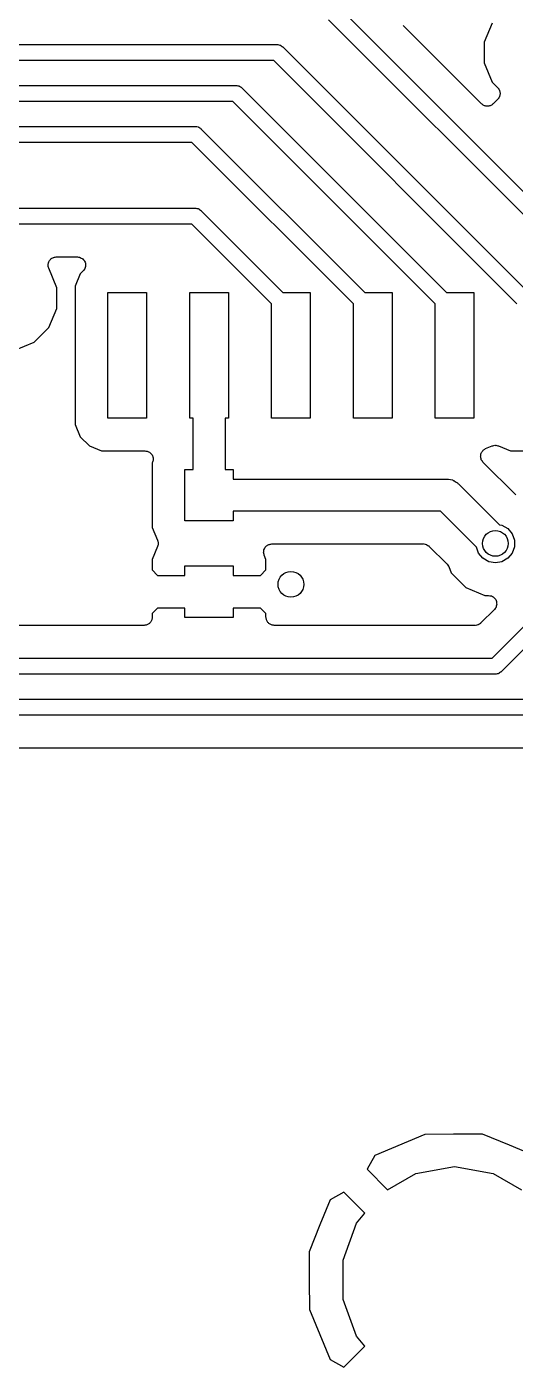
# Model space of a CAD drawing. Extents: x 99.6 to 135.3, y -116.3 to -28.5.
# Drawn here: x 114.64 to 122.23, y -85.18 to -64.37 of the extents above; entities that cross this region are included whole.
import ezdxf

# ---------------------------------------------------------------- set-up
doc = ezdxf.new("R2010")
doc.units = 0
doc.header["$MEASUREMENT"] = 0
doc.layers.add('BLACK', color=7, linetype='CONTINUOUS')

msp = doc.modelspace()

# ---------------------------------------------------------------- linework, layer by layer
at = {"layer": 'Black'}
for p, q in [((119.468, -64.0466), (123.278, -67.8566)), ((123.102, -68.0334), (119.328, -64.26)), ((121.706, -65.5662), (120.49, -64.3498)), ((121.87, -64.3117), (121.747, -64.6086)), ((109.907, -64.645), (118.53, -64.645)), ((118.53, -64.645), (118.535, -64.646)), ((118.535, -64.646), (118.541, -64.6455)), ((118.541, -64.6455), (118.557, -64.6497)), ((118.557, -64.6497), (118.573, -64.6525)), ((118.573, -64.6525), (118.578, -64.6553)), ((118.578, -64.6553), (118.583, -64.6567)), ((118.583, -64.6567), (118.596, -64.6661)), ((118.596, -64.6661), (118.61, -64.6742)), ((118.61, -64.6742), (118.614, -64.6785)), ((118.614, -64.6785), (118.618, -64.6816)), ((118.618, -64.6816), (122.432, -68.495)), ((121.747, -64.6086), (121.747, -64.93)), ((118.478, -64.895), (109.855, -64.895)), ((122.255, -68.6718), (118.478, -64.895)), ((121.747, -64.93), (121.87, -65.2271)), ((109.272, -65.28), (117.895, -65.28)), ((117.895, -65.28), (117.9, -65.281)), ((117.9, -65.281), (117.906, -65.2805)), ((117.906, -65.2805), (117.922, -65.2847)), ((117.922, -65.2847), (117.938, -65.2875)), ((117.938, -65.2875), (117.943, -65.2903)), ((117.943, -65.2903), (117.948, -65.2917)), ((117.948, -65.2917), (117.961, -65.3011)), ((117.961, -65.3011), (117.975, -65.3092)), ((117.975, -65.3092), (117.979, -65.3135)), ((117.979, -65.3135), (117.983, -65.3166)), ((117.983, -65.3166), (121.162, -68.495)), ((121.87, -65.2271), (121.958, -65.3152)), ((121.958, -65.3152), (121.964, -65.3243)), ((121.964, -65.3243), (121.972, -65.3322)), ((121.972, -65.3322), (121.976, -65.3423)), ((117.843, -65.53), (109.22, -65.53)), ((120.985, -68.6718), (117.843, -65.53)), ((121.957, -65.4948), (121.886, -65.5662)), ((121.964, -65.4857), (121.957, -65.4948)), ((121.972, -65.4779), (121.964, -65.4857)), ((121.976, -65.4678), (121.972, -65.4779)), ((121.976, -65.3423), (121.983, -65.3514)), ((121.983, -65.4587), (121.976, -65.4678)), ((121.983, -65.3514), (121.986, -65.3621)), ((121.986, -65.448), (121.983, -65.4587)), ((121.986, -65.3621), (121.99, -65.3722)), ((121.99, -65.4379), (121.986, -65.448)), ((121.99, -65.3722), (121.991, -65.3833)), ((121.991, -65.4269), (121.99, -65.4379)), ((121.991, -65.3833), (121.994, -65.394)), ((121.994, -65.4161), (121.991, -65.4269)), ((121.994, -65.394), (121.993, -65.4051)), ((121.993, -65.4051), (121.994, -65.4161)), ((121.715, -65.5725), (121.706, -65.5662)), ((121.723, -65.5803), (121.715, -65.5725)), ((121.733, -65.5851), (121.723, -65.5803)), ((121.742, -65.5915), (121.733, -65.5851)), ((121.753, -65.5943), (121.742, -65.5915)), ((121.763, -65.599), (121.753, -65.5943)), ((121.774, -65.6), (121.763, -65.599)), ((121.785, -65.6029), (121.774, -65.6)), ((121.796, -65.6019), (121.785, -65.6029)), ((121.807, -65.6029), (121.796, -65.6019)), ((121.818, -65.6), (121.807, -65.6029)), ((121.829, -65.599), (121.818, -65.6)), ((121.839, -65.5944), (121.829, -65.599)), ((121.85, -65.5915), (121.839, -65.5944)), ((121.859, -65.5851), (121.85, -65.5915)), ((121.869, -65.5804), (121.859, -65.5851)), ((121.877, -65.5726), (121.869, -65.5804)), ((121.886, -65.5662), (121.877, -65.5726)), ((108.637, -65.915), (117.26, -65.915)), ((117.26, -65.915), (117.265, -65.916)), ((117.265, -65.916), (117.271, -65.9155)), ((117.271, -65.9155), (117.287, -65.9197)), ((117.287, -65.9197), (117.303, -65.9225)), ((117.303, -65.9225), (117.308, -65.9253)), ((117.308, -65.9253), (117.313, -65.9267)), ((117.313, -65.9267), (117.326, -65.9361)), ((117.326, -65.9361), (117.34, -65.9442)), ((117.34, -65.9442), (117.344, -65.9485)), ((117.344, -65.9485), (117.348, -65.9516)), ((117.348, -65.9516), (119.892, -68.495)), ((117.208, -66.165), (108.585, -66.165)), ((119.715, -68.6718), (117.208, -66.165)), ((102.922, -67.185), (117.26, -67.185)), ((117.26, -67.185), (117.265, -67.186)), ((117.265, -67.186), (117.271, -67.1855)), ((117.271, -67.1855), (117.287, -67.1897)), ((117.287, -67.1897), (117.303, -67.1925)), ((117.303, -67.1925), (117.308, -67.1953)), ((117.308, -67.1953), (117.313, -67.1967)), ((117.313, -67.1967), (117.326, -67.2061)), ((117.326, -67.2061), (117.34, -67.2142)), ((117.34, -67.2142), (117.344, -67.2185)), ((117.344, -67.2185), (117.348, -67.2216)), ((117.348, -67.2216), (118.622, -68.495)), ((117.208, -67.435), (102.87, -67.435)), ((118.445, -68.6718), (117.208, -67.435)), ((114.976, -68.0479), (114.979, -68.04)), ((114.979, -68.04), (114.98, -68.0317)), ((114.98, -68.0317), (114.986, -68.0195)), ((114.986, -68.0195), (114.991, -68.0065)), ((114.991, -68.0065), (114.996, -68.0001)), ((114.996, -68.0001), (115, -67.9926)), ((115, -67.9926), (115.01, -67.9833)), ((115.01, -67.9833), (115.019, -67.9727)), ((115.019, -67.9727), (115.027, -67.9685)), ((115.027, -67.9685), (115.033, -67.9628)), ((115.033, -67.9628), (115.046, -67.9576)), ((115.046, -67.9576), (115.058, -67.9507)), ((115.058, -67.9507), (115.066, -67.9492)), ((115.066, -67.9492), (115.074, -67.946)), ((115.074, -67.946), (115.087, -67.9454)), ((115.087, -67.9454), (115.101, -67.943)), ((115.101, -67.943), (115.432, -67.943)), ((115.432, -67.943), (115.448, -67.9459)), ((115.448, -67.9459), (115.465, -67.9473)), ((115.465, -67.9473), (115.47, -67.9497)), ((115.47, -67.9497), (115.475, -67.9507)), ((115.475, -67.9507), (115.49, -67.959)), ((115.49, -67.959), (115.505, -67.966)), ((115.505, -67.966), (115.509, -67.9699)), ((115.509, -67.9699), (115.514, -67.9727)), ((115.514, -67.9727), (115.524, -67.9854)), ((115.524, -67.9854), (115.536, -67.9972)), ((115.536, -67.9972), (115.538, -68.0022)), ((115.538, -68.0022), (115.542, -68.0065)), ((115.542, -68.0065), (115.548, -68.0221)), ((115.548, -68.0221), (115.555, -68.0371)), ((115.555, -68.0371), (115.555, -68.0427)), ((114.974, -68.0754), (114.976, -68.0617)), ((114.976, -68.0836), (114.974, -68.0754)), ((114.976, -68.0617), (114.976, -68.0479)), ((114.976, -68.0921), (114.976, -68.0836)), ((114.981, -68.105), (114.976, -68.0921)), ((114.984, -68.1185), (114.981, -68.105)), ((115.108, -68.42), (114.984, -68.1185)), ((115.474, -68.2072), (115.397, -68.394)), ((115.522, -68.1598), (115.474, -68.2072)), ((115.531, -68.1462), (115.522, -68.1598)), ((115.542, -68.1335), (115.531, -68.1462)), ((115.544, -68.1283), (115.542, -68.1335)), ((115.547, -68.1237), (115.544, -68.1283)), ((115.551, -68.1076), (115.547, -68.1237)), ((115.557, -68.0921), (115.551, -68.1076)), ((115.555, -68.0427), (115.557, -68.0479)), ((115.557, -68.0479), (115.557, -68.0645)), ((115.557, -68.0645), (115.558, -68.0811)), ((115.558, -68.0811), (115.557, -68.0865)), ((115.557, -68.0865), (115.557, -68.0921)), ((115.108, -68.7414), (115.108, -68.42)), ((115.397, -68.394), (115.397, -70.546)), ((115.905, -70.445), (115.905, -68.495)), ((115.905, -68.495), (116.505, -68.495)), ((116.505, -68.495), (116.505, -70.445)), ((117.175, -70.445), (117.175, -68.495)), ((117.175, -68.495), (117.775, -68.495)), ((117.775, -68.495), (117.775, -70.445)), ((118.622, -68.495), (119.045, -68.495)), ((119.045, -68.495), (119.045, -70.445)), ((119.892, -68.495), (120.315, -68.495)), ((120.315, -68.495), (120.315, -70.445)), ((121.162, -68.495), (121.585, -68.495)), ((121.585, -68.495), (121.585, -70.445)), ((114.985, -69.0383), (115.108, -68.7414)), ((118.445, -70.445), (118.445, -68.6718)), ((119.715, -70.445), (119.715, -68.6718)), ((120.985, -70.445), (120.985, -68.6718)), ((114.757, -69.2654), (114.985, -69.0383)), ((114.46, -69.3881), (114.757, -69.2654)), ((116.505, -70.445), (115.905, -70.445)), ((117.225, -70.445), (117.175, -70.445)), ((117.225, -71.24), (117.225, -70.445)), ((117.775, -70.445), (117.725, -70.445)), ((117.725, -70.445), (117.725, -71.24)), ((119.045, -70.445), (118.445, -70.445)), ((120.315, -70.445), (119.715, -70.445)), ((121.585, -70.445), (120.985, -70.445)), ((115.397, -70.546), (115.474, -70.7328)), ((115.474, -70.7328), (115.617, -70.8757)), ((115.617, -70.8757), (115.804, -70.953)), ((115.804, -70.953), (116.479, -70.953)), ((116.479, -70.953), (116.493, -70.9554)), ((121.714, -70.9631), (121.723, -70.9533)), ((121.723, -70.9533), (121.732, -70.9424)), ((121.732, -70.9424), (121.739, -70.9379)), ((121.739, -70.9379), (121.745, -70.932)), ((121.745, -70.932), (121.757, -70.9261)), ((121.757, -70.9261), (121.769, -70.9187)), ((121.769, -70.9187), (121.871, -70.8762)), ((121.871, -70.8762), (121.877, -70.875)), ((121.877, -70.875), (121.882, -70.8724)), ((121.882, -70.8724), (121.898, -70.8703)), ((121.898, -70.8703), (121.914, -70.8667)), ((121.914, -70.8667), (121.92, -70.8674)), ((121.92, -70.8674), (121.926, -70.8667)), ((121.926, -70.8667), (121.942, -70.8703)), ((121.942, -70.8703), (121.958, -70.8724)), ((121.958, -70.8724), (121.963, -70.875)), ((121.963, -70.875), (121.969, -70.8762)), ((121.969, -70.8762), (122.154, -70.953)), ((122.154, -70.953), (122.956, -70.953)), ((116.493, -70.9554), (116.506, -70.956)), ((116.506, -70.956), (116.514, -70.9592)), ((116.514, -70.9592), (116.522, -70.9607)), ((116.522, -70.9607), (116.534, -70.9676)), ((116.534, -70.9676), (116.547, -70.9729)), ((116.547, -70.9729), (116.553, -70.9785)), ((116.553, -70.9785), (116.561, -70.9827)), ((116.561, -70.9827), (116.569, -70.9933)), ((116.569, -70.9933), (116.58, -71.0027)), ((116.58, -71.0027), (116.584, -71.0101)), ((116.584, -71.0101), (116.589, -71.0165)), ((116.589, -71.0165), (116.594, -71.0295)), ((116.596, -71.1286), (116.592, -71.139)), ((116.592, -71.139), (116.592, -72.141)), ((116.594, -71.0295), (116.6, -71.0418)), ((116.599, -71.1151), (116.596, -71.1286)), ((116.604, -71.1021), (116.599, -71.1151)), ((116.6, -71.0418), (116.601, -71.0501)), ((116.601, -71.0501), (116.604, -71.0579)), ((116.604, -71.0579), (116.604, -71.0718)), ((116.604, -71.0718), (116.606, -71.0855)), ((116.606, -71.0855), (116.604, -71.0937)), ((116.604, -71.0937), (116.604, -71.1021)), ((121.691, -71.0471), (121.692, -71.0332)), ((121.693, -71.0551), (121.691, -71.0471)), ((121.692, -71.0194), (121.694, -71.0114)), ((121.692, -71.0332), (121.692, -71.0194)), ((121.694, -71.0635), (121.693, -71.0551)), ((121.694, -71.0114), (121.695, -71.0031)), ((121.699, -71.0763), (121.694, -71.0635)), ((121.695, -71.0031), (121.701, -70.9906)), ((121.702, -71.0897), (121.699, -71.0763)), ((121.701, -70.9906), (121.705, -70.9773)), ((121.707, -71.0965), (121.702, -71.0897)), ((121.705, -70.9773), (121.71, -70.9707)), ((121.71, -71.1042), (121.707, -71.0965)), ((121.71, -70.9707), (121.714, -70.9631)), ((121.72, -71.1144), (121.71, -71.1042)), ((121.728, -71.1258), (121.72, -71.1144)), ((122.239, -71.6372), (121.728, -71.1258)), ((117.1, -72.04), (117.1, -71.24)), ((117.1, -71.24), (117.225, -71.24)), ((117.725, -71.24), (117.85, -71.24)), ((117.85, -71.24), (117.85, -71.39)), ((117.85, -71.39), (121.17, -71.39)), ((121.17, -71.39), (121.181, -71.3919)), ((121.181, -71.3919), (121.192, -71.391)), ((121.192, -71.391), (121.223, -71.3994)), ((121.223, -71.3994), (121.256, -71.4051)), ((121.256, -71.4051), (121.265, -71.4106)), ((121.265, -71.4106), (121.276, -71.4134)), ((121.276, -71.4134), (121.302, -71.4322)), ((121.302, -71.4322), (121.331, -71.4485)), ((121.331, -71.4485), (121.338, -71.4569)), ((121.338, -71.4569), (121.347, -71.4632)), ((121.347, -71.4632), (121.984, -72.1001)), ((121.066, -71.89), (117.85, -71.89)), ((117.85, -71.89), (117.85, -72.04)), ((121.626, -72.4497), (121.066, -71.89)), ((116.592, -72.141), (116.675, -72.3414)), ((117.85, -72.04), (117.1, -72.04)), ((121.984, -72.1001), (122.023, -72.107)), ((122.023, -72.107), (122.114, -72.1593)), ((122.114, -72.1593), (122.181, -72.2394)), ((116.675, -72.3414), (116.675, -72.3414)), ((116.675, -72.3414), (116.676, -72.3469)), ((116.676, -72.3469), (116.679, -72.3518)), ((116.679, -72.3518), (116.679, -72.3518)), ((116.679, -72.3518), (116.68, -72.3601)), ((116.68, -72.3601), (116.683, -72.3679)), ((116.683, -72.3679), (116.683, -72.3763)), ((116.683, -72.3763), (116.685, -72.3845)), ((116.685, -72.3955), (116.683, -72.4037)), ((116.683, -72.4037), (116.683, -72.4121)), ((116.685, -72.3845), (116.684, -72.39)), ((116.684, -72.39), (116.684, -72.39)), ((116.684, -72.39), (116.685, -72.3955)), ((116.685, -72.3845), (116.685, -72.3845)), ((116.685, -72.3845), (116.685, -72.3845)), ((116.685, -72.3955), (116.685, -72.3955)), ((116.685, -72.3955), (116.685, -72.3955)), ((118.393, -72.4126), (118.405, -72.4057)), ((118.405, -72.4057), (118.413, -72.4042)), ((118.413, -72.4042), (118.421, -72.401)), ((118.421, -72.401), (118.435, -72.4004)), ((118.435, -72.4004), (118.448, -72.398)), ((118.448, -72.398), (120.803, -72.398)), ((120.803, -72.398), (120.809, -72.399)), ((120.809, -72.399), (120.814, -72.3985)), ((120.814, -72.3985), (120.831, -72.4028)), ((120.831, -72.4028), (120.847, -72.4057)), ((120.847, -72.4057), (120.852, -72.4085)), ((120.852, -72.4085), (120.857, -72.4099)), ((120.857, -72.4099), (120.871, -72.4194)), ((121.868, -74.17), (123.737, -72.3016)), ((122.181, -72.2394), (122.217, -72.3377)), ((122.217, -72.3377), (122.217, -72.4423)), ((116.675, -72.4386), (116.592, -72.639)), ((116.676, -72.4331), (116.675, -72.4386)), ((116.675, -72.4386), (116.675, -72.4386)), ((116.679, -72.4282), (116.676, -72.4331)), ((116.676, -72.4331), (116.676, -72.4331)), ((116.676, -72.4331), (116.676, -72.4331)), ((116.68, -72.4199), (116.679, -72.4282)), ((116.679, -72.4282), (116.679, -72.4282)), ((116.683, -72.4121), (116.68, -72.4199)), ((116.68, -72.4199), (116.68, -72.4199)), ((118.321, -72.5305), (118.323, -72.5168)), ((118.323, -72.5387), (118.321, -72.5305)), ((118.323, -72.5029), (118.326, -72.4951)), ((118.323, -72.5168), (118.323, -72.5029)), ((118.323, -72.5471), (118.323, -72.5387)), ((118.328, -72.5601), (118.323, -72.5471)), ((118.326, -72.4951), (118.327, -72.4868)), ((118.327, -72.4868), (118.334, -72.4745)), ((118.331, -72.5736), (118.328, -72.5601)), ((118.358, -72.639), (118.331, -72.5736)), ((118.334, -72.4745), (118.338, -72.4615)), ((118.338, -72.4615), (118.344, -72.4551)), ((118.344, -72.4551), (118.348, -72.4477)), ((118.348, -72.4477), (118.358, -72.4383)), ((118.358, -72.4383), (118.367, -72.4277)), ((118.367, -72.4277), (118.374, -72.4235)), ((118.374, -72.4235), (118.38, -72.4179)), ((118.38, -72.4179), (118.393, -72.4126)), ((120.871, -72.4194), (120.885, -72.4277)), ((120.885, -72.4277), (120.889, -72.432)), ((120.889, -72.432), (120.893, -72.4352)), ((120.893, -72.4352), (121.167, -72.709)), ((121.659, -72.5406), (121.626, -72.4497)), ((121.726, -72.6207), (121.659, -72.5406)), ((123.877, -72.515), (122.008, -74.3834)), ((122.181, -72.5406), (122.114, -72.6207)), ((122.217, -72.4423), (122.181, -72.5406)), ((116.592, -72.639), (116.592, -72.8016)), ((116.592, -72.8016), (116.676, -72.886)), ((117.1, -72.886), (117.1, -72.74)), ((117.1, -72.74), (117.85, -72.74)), ((117.85, -72.74), (117.85, -72.886)), ((118.274, -72.886), (118.358, -72.8016)), ((118.358, -72.8016), (118.358, -72.639)), ((121.167, -72.709), (121.169, -72.7114)), ((121.169, -72.7114), (121.171, -72.7131)), ((121.171, -72.7131), (121.181, -72.7294)), ((121.181, -72.7294), (121.192, -72.7452)), ((121.192, -72.7452), (121.193, -72.7479)), ((121.193, -72.7479), (121.195, -72.7503)), ((121.195, -72.7503), (121.235, -72.8471)), ((121.817, -72.673), (121.726, -72.6207)), ((121.92, -72.6911), (121.817, -72.673)), ((122.023, -72.673), (121.92, -72.6911)), ((122.114, -72.6207), (122.023, -72.673)), ((116.676, -72.886), (117.1, -72.886)), ((117.85, -72.886), (118.274, -72.886)), ((121.235, -72.8471), (121.462, -73.0746)), ((121.462, -73.0746), (121.759, -73.1979)), ((121.759, -73.1979), (121.815, -73.1979)), ((121.815, -73.1979), (121.832, -73.2008)), ((121.832, -73.2008), (121.848, -73.2022)), ((121.848, -73.2022), (121.853, -73.2046)), ((121.853, -73.2046), (121.859, -73.2056)), ((121.859, -73.2056), (121.859, -73.2056)), ((121.859, -73.2056), (121.859, -73.2056)), ((121.859, -73.2056), (121.873, -73.2139)), ((121.873, -73.2139), (121.888, -73.2209)), ((121.888, -73.2209), (121.892, -73.2248)), ((121.892, -73.2248), (121.897, -73.2276)), ((121.897, -73.2276), (121.897, -73.2277)), ((121.897, -73.2277), (121.897, -73.2277)), ((121.897, -73.2277), (121.908, -73.2404)), ((121.908, -73.2404), (121.919, -73.2521)), ((116.676, -73.394), (116.592, -73.4784)), ((117.1, -73.394), (116.676, -73.394)), ((117.1, -73.54), (117.1, -73.394)), ((118.274, -73.394), (117.85, -73.394)), ((117.85, -73.394), (117.85, -73.54)), ((118.358, -73.4784), (118.274, -73.394)), ((121.905, -73.4147), (121.695, -73.6248)), ((121.915, -73.4012), (121.905, -73.4147)), ((121.925, -73.3885), (121.915, -73.4012)), ((121.919, -73.2521), (121.922, -73.2571)), ((121.922, -73.2571), (121.925, -73.2614)), ((121.925, -73.2614), (121.925, -73.2615)), ((121.925, -73.2615), (121.925, -73.2615)), ((121.925, -73.2615), (121.931, -73.2771)), ((121.927, -73.3832), (121.925, -73.3884)), ((121.925, -73.3884), (121.925, -73.3885)), ((121.925, -73.3885), (121.925, -73.3885)), ((121.93, -73.3786), (121.927, -73.3832)), ((121.935, -73.3626), (121.93, -73.3786)), ((121.931, -73.2771), (121.938, -73.292)), ((121.94, -73.3471), (121.935, -73.3626)), ((121.938, -73.292), (121.938, -73.2976)), ((121.938, -73.2976), (121.94, -73.3029)), ((121.94, -73.3029), (121.94, -73.3029)), ((121.94, -73.3029), (121.94, -73.303)), ((121.94, -73.303), (121.94, -73.3195)), ((121.94, -73.3195), (121.942, -73.336)), ((121.942, -73.336), (121.94, -73.3414)), ((121.94, -73.3414), (121.94, -73.347)), ((121.94, -73.347), (121.94, -73.347)), ((121.94, -73.347), (121.94, -73.3471)), ((116.497, -73.6563), (116.487, -73.6601)), ((116.508, -73.6543), (116.497, -73.6563)), ((116.518, -73.6488), (116.508, -73.6543)), ((116.528, -73.645), (116.518, -73.6488)), ((116.537, -73.6378), (116.528, -73.645)), ((116.547, -73.6323), (116.537, -73.6378)), ((116.554, -73.6238), (116.547, -73.6323)), ((116.562, -73.6166), (116.554, -73.6238)), ((116.568, -73.607), (116.562, -73.6166)), ((116.575, -73.5985), (116.568, -73.607)), ((116.579, -73.5881), (116.575, -73.5985)), ((116.584, -73.5784), (116.579, -73.5881)), ((116.586, -73.5675), (116.584, -73.5784)), ((116.59, -73.5571), (116.586, -73.5675)), ((116.592, -73.535), (116.59, -73.5459)), ((116.59, -73.5459), (116.59, -73.5571)), ((116.592, -73.4784), (116.592, -73.535)), ((117.85, -73.54), (117.1, -73.54)), ((118.358, -73.535), (118.358, -73.4784)), ((118.36, -73.5459), (118.358, -73.535)), ((118.36, -73.5571), (118.36, -73.5459)), ((118.364, -73.5675), (118.36, -73.5571)), ((118.366, -73.5784), (118.364, -73.5675)), ((118.371, -73.5881), (118.366, -73.5784)), ((118.375, -73.5985), (118.371, -73.5881)), ((118.382, -73.607), (118.375, -73.5985)), ((118.388, -73.6166), (118.382, -73.607)), ((118.396, -73.6238), (118.388, -73.6166)), ((118.403, -73.6323), (118.396, -73.6238)), ((118.413, -73.6378), (118.403, -73.6323)), ((118.421, -73.645), (118.413, -73.6378)), ((118.432, -73.6488), (118.421, -73.645)), ((118.442, -73.6543), (118.432, -73.6488)), ((118.453, -73.6563), (118.442, -73.6543)), ((118.463, -73.6601), (118.453, -73.6563)), ((121.632, -73.6572), (121.616, -73.6615)), ((121.649, -73.6543), (121.632, -73.6572)), ((121.653, -73.6515), (121.649, -73.6543)), ((121.659, -73.6501), (121.653, -73.6515)), ((121.672, -73.6406), (121.659, -73.6501)), ((121.687, -73.6323), (121.672, -73.6406)), ((121.69, -73.628), (121.687, -73.6323)), ((121.695, -73.6248), (121.69, -73.628)), ((116.465, -73.662), (109.785, -73.662)), ((116.476, -73.6601), (116.465, -73.662)), ((116.487, -73.6601), (116.476, -73.6601)), ((118.474, -73.6601), (118.463, -73.6601)), ((118.485, -73.662), (118.474, -73.6601)), ((121.605, -73.662), (118.485, -73.662)), ((121.611, -73.661), (121.605, -73.662)), ((121.616, -73.6615), (121.611, -73.661)), ((109.22, -74.17), (121.868, -74.17)), ((121.92, -74.42), (109.272, -74.42)), ((121.925, -74.419), (121.92, -74.42)), ((121.931, -74.4195), (121.925, -74.419)), ((121.947, -74.4153), (121.931, -74.4195)), ((121.963, -74.4125), (121.947, -74.4153)), ((121.968, -74.4097), (121.963, -74.4125)), ((121.973, -74.4083), (121.968, -74.4097)), ((121.986, -74.3989), (121.973, -74.4083)), ((122, -74.3908), (121.986, -74.3989)), ((122.004, -74.3865), (122, -74.3908)), ((122.008, -74.3834), (122.004, -74.3865)), ((109.855, -74.805), (123.773, -74.805)), ((123.825, -75.055), (109.907, -75.055)), ((110.17, -75.563), (123.812, -75.563)), ((121.271, -81.562), (120.823, -81.5678)), ((121.72, -81.5624), (121.271, -81.562)), ((122.137, -81.7287), (121.72, -81.5624)), ((120.823, -81.5678), (120.046, -81.8889)), ((122.525, -81.8899), (122.137, -81.7287)), ((120.046, -81.8889), (119.927, -82.1032)), ((119.927, -82.1032), (120.246, -82.4221)), ((120.246, -82.4221), (120.684, -82.1693)), ((120.684, -82.1693), (121.285, -82.0633)), ((121.285, -82.0633), (121.886, -82.1693)), ((121.886, -82.1693), (122.324, -82.4221)), ((119.355, -82.5802), (119.194, -82.9685)), ((119.568, -82.4624), (119.355, -82.5802)), ((119.893, -82.7874), (119.568, -82.4624)), ((119.764, -82.9417), (119.893, -82.7874)), ((119.194, -82.9685), (119.027, -83.3851)), ((119.555, -83.515), (119.764, -82.9417)), ((119.027, -83.3851), (119.027, -83.8337)), ((119.555, -84.125), (119.555, -83.515)), ((119.027, -83.8337), (119.033, -84.2822)), ((119.764, -84.6983), (119.555, -84.125)), ((119.033, -84.2822), (119.354, -85.0593)), ((119.568, -85.1776), (119.893, -84.8526)), ((119.893, -84.8526), (119.764, -84.6983)), ((119.354, -85.0593), (119.568, -85.1776))]:
    msp.add_line(p, q, dxfattribs=at)
for centre in [(121.92, -72.39), (118.745, -73.025)]:
    msp.add_circle(centre, 0.2, dxfattribs=at)

doc.saveas('drawing.dxf')
